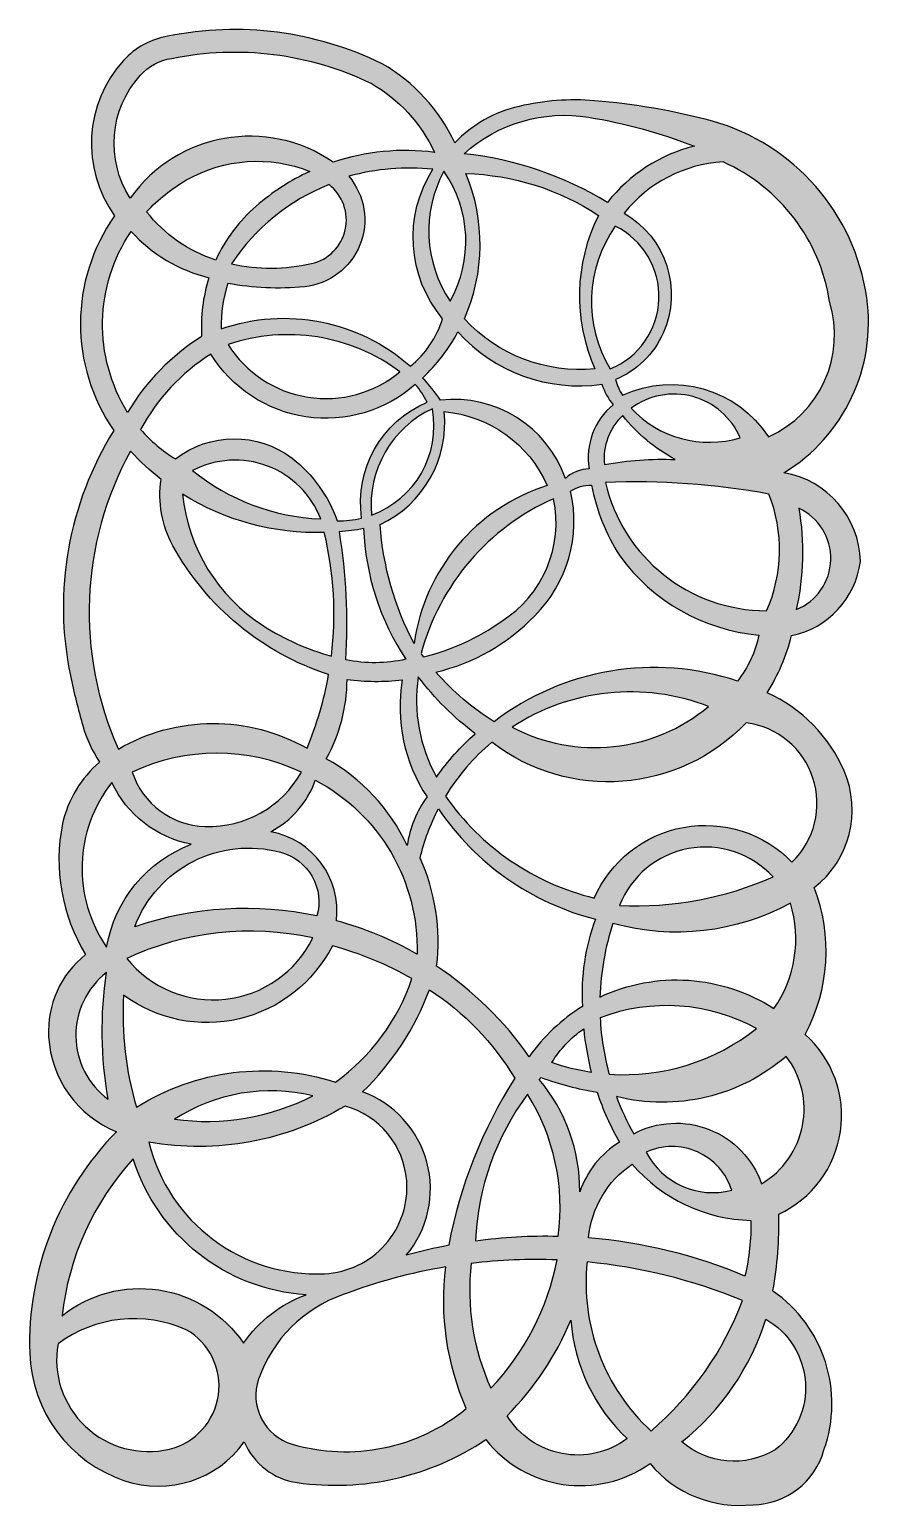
# Model space of a CAD drawing. Header units: millimetres. Extents: x 14385 to 129787, y 107826 to 186798.
# Drawn here: x 26355 to 28219, y 112313 to 115592 of the extents above; entities that cross this region are included whole.
import ezdxf

# ---------------------------------------------------------------- set-up
doc = ezdxf.new("R2010")
doc.units = ezdxf.units.MM
doc.header["$LTSCALE"] = 1000

msp = doc.modelspace()

# ---------------------------------------------------------------- hatches: boundary and pattern name
h = msp.add_hatch(color=8)
h.paths.add_polyline_path([(26662.4, 115576.8, 0.168231), (26563.7, 115522.8, 0.352661), (26543.9, 115177.6, 0.314639), (26542.2, 114700.6, 0.193022), (26445.8, 114156.2, 0.018003), (26473.2, 114045, 0.078509), (26510.7, 113964.2, 0.162306), (26428.3, 113827.3, 0.18894), (26479.4, 113536.5, 0.243805), (26397.4, 113353.7, 0.289861), (26548.1, 113143, 0.204892), (26355.3, 112651.3, 0.313863), (26566, 112367.5, 0.330108), (26832, 112453.9, 0.263001), (26949.3, 112363.4, 0.185412), (27368.2, 112458.8, 0.397694), (27733.4, 112405.5, 0.253148), (27962, 112314.3, 0.333596), (28119.5, 112435.9, 0.339079), (28006.3, 112789, 0.049014), (28019.2, 112959.8, 0.540325), (28077.8, 113358.8, 0.21817), (28098.1, 113685.2, 0.341124), (28164.4, 113944.4, 0.188209), (27993.2, 114117.9, 0.078921), (28047.8, 114245, 0.318506), (28200.5, 114409.7, 0.360133), (28030.6, 114606.8, 0.300217), (28214.6, 114995.9, 0.296744), (27871.7, 115388, 0.04586), (27610.1, 115433.2, 0.080041), (27442.6, 115420.8, 0.150299), (27299.8, 115339.6, 0.154955), (27138.3, 115515.4, 0.165094)])
h.paths.add_polyline_path([(27114.2, 115471.6, -0.154334), (27254.5, 115318.6, 0.113387), (27029.6, 115296.8, 0.410469), (26578.7, 115217, -0.339459), (26600.5, 115488.9, -0.168978), (26670.8, 115527.5, -0.164771)], flags=16)
h.paths.add_polyline_path([(26977.7, 115276.3, 0.070629), (26858.6, 115199.3, 0.106953), (26768.8, 115079.4, -0.148808), (26615, 115186.5, -0.077246), (26703.8, 115257.3, -0.228668)], flags=16)
h.paths.add_polyline_path([(27251.1, 115281.2, 0.326597), (27272.6, 114948.9, -0.14406), (27201.2, 114843.3, 0.271139), (26780.4, 114926.5, -0.082802), (26795.5, 115027.5, 0.07256), (26965.5, 115020.2, 0.604041), (27064.1, 115265.5, -0.091917)], flags=16)
h.paths.add_polyline_path([(27020.2, 115246.9, -0.634912), (26981.2, 115071.5, -0.108875), (26803.9, 115070.8, -0.154928)], flags=16)
h.paths.add_polyline_path([(27275.2, 115276.6, -0.288647), (27289, 114988, -0.276585)], flags=16)
h.paths.add_polyline_path([(27320.1, 115315.5, -0.227605), (27596.7, 115396.6, -0.054081), (27831.8, 115332.1, 0.170037), (27638.7, 115207.3, 0.111102)], flags=16)
h.paths.add_polyline_path([(27324.1, 115271.6, -0.139021), (27618.7, 115178.7, 0.223815), (27610.9, 114837.4, -0.234078), (27320.9, 114948.9, 0.205913)], flags=16)
h.paths.add_polyline_path([(26753.6, 115040.1, 0.093685), (26737.3, 114909.5, 0.1197), (26572.8, 114740.9, -0.295353), (26580.5, 115143, 0.150141)], flags=16)
h.paths.add_polyline_path([(27177.8, 114831.3, -0.4542), (26795.9, 114891.8, -0.245712)], flags=16)
h.paths.add_polyline_path([(27306.6, 114919.7, 0.249236), (27626.5, 114803.3, 0.09385), (27651.4, 114757.9, 0.266843), (27598.1, 114615.7, 0.179792), (27545.4, 114594.3, 0.349623), (27268.1, 114768, 0.037478), (27228, 114817.3, 0.079486)], flags=16)
h.paths.add_polyline_path([(26757.6, 114870.6, 0.464573), (27211.8, 114802.8, -0.074271), (27237.9, 114763.5, 0.338803), (27092.5, 114506.1, -0.064705), (27038.5, 114500.2, 0.140981), (26938.5, 114639, 0.339992), (26679.1, 114637.4, -0.07456), (26601.6, 114703.1, -0.127727)], flags=16)
h.paths.add_polyline_path([(27656.1, 115154.6, -0.646726), (27645, 114837.4, -0.297942)], flags=16)
h.paths.add_polyline_path([(27675.7, 115183.5, -0.212675), (27895.4, 115297.5, -0.254496), (28131.9, 114987.2, -0.379701), (27996.3, 114686.5, 0.372336), (27672.2, 114779.1, -0.085973), (27656.7, 114814, 0.191549), (27762.3, 114916.7, 0.385214)], flags=16)
h.paths.add_polyline_path([(27249.9, 114748.9, -0.366388), (27114.5, 114512.8, -0.317563)], flags=16)
h.paths.add_polyline_path([(27276.3, 114742.6, -0.272778), (27504.7, 114578.7, 0.287444), (27209.2, 114227.6, -0.104916), (27133.7, 114491.6, 0.317504)], flags=16)
h.paths.add_polyline_path([(27001.8, 114504.2, -0.161212), (26717, 114611.8, -0.447892)], flags=16)
h.paths.add_polyline_path([(26579.1, 114654.7, 0.041059), (26647.4, 114592.2, 0.165614), (26673.4, 114444.7, 0.190472), (27019.2, 114158.5, -0.055143), (26971.3, 113994.7, 0.267977), (26552.5, 113993, -0.235202)], flags=16)
h.paths.add_polyline_path([(26695.1, 114559, 0.14731), (27009.7, 114474.1, -0.089248), (27025.4, 114199.6, -0.075176), (26874.6, 114266.7, -0.229534)], flags=16)
h.paths.add_polyline_path([(27691.2, 114750.1, -0.484832), (27933.5, 114684.6, -0.28637)], flags=16)
h.paths.add_polyline_path([(27672.6, 114733.7, 0.103787), (27789.2, 114636.3, 0.055803), (27632.3, 114625.1, -0.240272)], flags=16)
h.paths.add_polyline_path([(27096.9, 114483.4, 0.136492), (27190.9, 114192.4, -0.105608), (27057.6, 114191.4, 0.056628), (27043.2, 114476.1, 0.023999)], flags=16)
h.paths.add_polyline_path([(27518.9, 114549.1, -0.314974), (27403.8, 114277.3, -0.095566), (27230.1, 114197.8, -0.004045), (27224.6, 114205.3, -0.225601)], flags=16)
h.paths.add_polyline_path([(27603.3, 114579.5, 0.09526), (27666.2, 114422, 0.217326), (27975.2, 114246.2, -0.114251), (27927.6, 114144, 0.249285), (27386.8, 114053.7, -0.073267), (27257.7, 114163.8, 0.143798), (27477.2, 114289.2, 0.259061), (27556.8, 114565.9, -0.150619)], flags=16)
h.paths.add_polyline_path([(27634.1, 114585.5, -0.05528), (27997.3, 114559.6, -0.202342), (27992.1, 114300.1, -0.347806)], flags=16)
h.paths.add_polyline_path([(27060.4, 114147.5, 0.059776), (27182.8, 114146.7, 0.188618), (27237.9, 113886.6, 0.12636), (27193.9, 113778.6, 0.15858), (27014.1, 113971.5, 0.125842)], flags=16)
h.paths.add_polyline_path([(27218.6, 114153.2, 0.070642), (27345.2, 114027.2, 0.057279), (27258.7, 113930.9, -0.165303)], flags=16)
h.paths.add_polyline_path([(28063.7, 114527.9, -0.657779), (28057.8, 114302.7, 0.099647)], flags=16)
h.paths.add_polyline_path([(27863.3, 114087.6, -0.303328), (27426.8, 114041.6, -0.241822)], flags=16)
h.paths.add_polyline_path([(26958.8, 113941.8, -0.279846), (26745.4, 113820.8, -0.315138), (26582.9, 113941.8, -0.222364)], flags=16)
h.paths.add_polyline_path([(27381.8, 114008.2, 0.382916), (27947, 114051.3, -0.629741), (28048.6, 113742, 0.532717), (27609.5, 113662.1, -0.182788), (27278.9, 113888.3, -0.082799)], flags=16)
h.paths.add_polyline_path([(26989.8, 113923.8, -0.286011), (27215.7, 113537.6, 0.063293), (27036.7, 113611.7, 0.39676), (26890.6, 113809.3, 0.189915)], flags=16)
h.paths.add_polyline_path([(26537.6, 113918.9, 0.239256), (26714, 113781.4, 0.265025), (26526.2, 113552.7, -0.327789)], flags=16)
h.paths.add_polyline_path([(27263.3, 113860.4, 0.183884), (27612.1, 113615, 0.105363), (27583.3, 113421.1, 0.102925), (27464.9, 113309.5, 0.094448), (27259.3, 113510.6, 0.136317), (27222.6, 113750.8, -0.061054)], flags=16)
h.paths.add_polyline_path([(26912.4, 113763.6, -0.423733), (26993.2, 113622.2, 0.1343), (26588.6, 113598.3, -0.386172)], flags=16)
h.paths.add_polyline_path([(28006.6, 113709.1, -0.116776), (27665.6, 113645.4, -0.554746)], flags=16)
h.paths.add_polyline_path([(26984, 113573.6, -0.549821), (26571, 113527.9, -0.163166)], flags=16)
h.paths.add_polyline_path([(27027.7, 113556.2, -0.06129), (27204.3, 113483, -0.156222), (27034.7, 113253.2, 0.220879), (26592.5, 113197.4, -0.085997), (26563.8, 113446.4, 0.463297)], flags=16)
h.paths.add_polyline_path([(27651, 113605.7, 0.195345), (28045.2, 113650.6, -0.23028), (28008.5, 113416.5, 0.258665), (27622.1, 113442.1, -0.071871)], flags=16)
h.paths.add_polyline_path([(27243.3, 113458.3, -0.112966), (27432.8, 113261.9, 0.094893), (27286, 112890.6, 0.021187), (27191.9, 112868.3, 0.519115), (27094.7, 113231.6, 0.111725)], flags=16)
h.paths.add_polyline_path([(26526.1, 113496.6, 0.081462), (26529.8, 113214.9, -0.497981)], flags=16)
h.paths.add_polyline_path([(27969.8, 113372.1, -0.185266), (27642.6, 113270.5, -0.054914), (27622.5, 113396.1, -0.218933)], flags=16)
h.paths.add_polyline_path([(27586, 113371.4, 0.038801), (27602.8, 113274.8, -0.047309), (27515.1, 113296.6, -0.106037)], flags=16)
h.paths.add_polyline_path([(26984, 113222.7, -0.155319), (26677.3, 113170.8, -0.204999)], flags=16)
h.paths.add_polyline_path([(27491.3, 113263.5, 0.051519), (27615.6, 113231.1, 0.04831), (27665.1, 113119.6, 0.170373), (27577.2, 113009.4, 0.179249), (27487.2, 113258.7, -0.002669)], flags=16)
h.paths.add_polyline_path([(27055.9, 113199.9, -0.316884), (27192.7, 113033.8, -0.422441), (27010.3, 112827.5, -0.359334), (26620.2, 113119.6, 0.17956)], flags=16)
h.paths.add_polyline_path([(27461.1, 113226.1, -0.175679), (27529.1, 112911, 0.040392), (27345.3, 112900.5, -0.149386)], flags=16)
h.paths.add_polyline_path([(27658.7, 113220.8, 0.243214), (28035.8, 113310.3, -0.448812), (27981.2, 113027.4, 0.457862), (27697, 113138.5, -0.039134)], flags=16)
h.paths.add_polyline_path([(26585.3, 113082.8, 0.310406), (26969.4, 112780.7, 0.15747), (26830.3, 112673, 0.436604), (26427.2, 112733.8, -0.158301)], flags=16)
h.paths.add_polyline_path([(27914.7, 113012.7, -0.347045), (27724.5, 113097.4, -0.450711)], flags=16)
h.paths.add_polyline_path([(27693.8, 113070.9, 0.21357), (27957.5, 112945.9, -0.059353), (27944.2, 112822.2, 0.078844), (27596.8, 112907.3, -0.226173)], flags=16)
h.paths.add_polyline_path([(27336.1, 112850.5, -0.039525), (27526.8, 112858, -0.143698), (27379.6, 112573.2, -0.135988)], flags=16)
h.paths.add_polyline_path([(27279.6, 112842.5, 0.134209), (27325.1, 112527.7, -0.247481), (26938.3, 112448.9, -0.428952), (26863.9, 112593.2, -0.229211), (27051.4, 112780.9, -0.048997)], flags=16)
h.paths.add_polyline_path([(27593.6, 112853.5, -0.073916), (27938.7, 112768, -0.126347), (27735.5, 112478, -0.236449)], flags=16)
h.paths.add_polyline_path([(26703.2, 112703.1, -0.677728), (26666, 112437.8, -0.538441), (26418.2, 112672, -0.268576)], flags=16)
h.paths.add_polyline_path([(27557.4, 112724, 0.186092), (27682.3, 112461, -0.438275), (27415.7, 112511.6, 0.094825)], flags=16)
h.paths.add_polyline_path([(27990.4, 112726.3, -0.534866), (28011, 112436, -0.320935), (27803.8, 112453.6, 0.148721)], flags=16)

# ---------------------------------------------------------------- linework, layer by layer
at = {"color": 136}
for points in [[(28006.4, 112789.6, 0.048822), (28019.2, 112959.8, 0.540325), (28077.8, 113358.8, 0.21817), (28098.1, 113685.2, 0.341124), (28164.4, 113944.4, 0.188209), (27993.2, 114117.9, 0.078921), (28047.8, 114245, 0.318506), (28200.5, 114409.7, 0.360133), (28030.6, 114606.8, 0.300217), (28214.6, 114995.9, 0.296744), (27871.7, 115388, 0.04586), (27610.1, 115433.2, 0.080041), (27442.6, 115420.8, 0.150299), (27299.8, 115339.6, 0.154955), (27138.3, 115515.4, 0.165094), (26662.4, 115576.8, 0.168231), (26563.7, 115522.8, 0.352661), (26543.9, 115177.6, 0.314639), (26542.2, 114700.6, 0.193022), (26445.8, 114156.2, 0.018003), (26473.2, 114045, 0.078509), (26510.7, 113964.2, 0.162306), (26428.3, 113827.3, 0.18894), (26479.4, 113536.5, 0.243805), (26397.4, 113353.7, 0.289861), (26548.1, 113143, 0.204892), (26355.3, 112651.3, 0.313863), (26566, 112367.5, 0.330108), (26832, 112453.9, 0.263001), (26949.3, 112363.4, 0.185412), (27368.2, 112458.8, 0.397694), (27733.4, 112405.5, 0.253148), (27962, 112314.3, 0.333596), (28119.5, 112435.9, 0.33909), (28006.3, 112789)], [(27113.5, 115472, -0.154955), (27254.5, 115318.6, 0.113387), (27029.6, 115296.8, 0.410469), (26578.7, 115217, -0.3399), (26600.7, 115489.2, -0.168231), (26670.8, 115527.5, -0.16483), (27114.4, 115471.6)], [(27803.8, 112453.6, 0.148721), (27990.4, 112726.3, -0.534866), (28011, 112436, -0.322802), (27802.9, 112454.4)]]:
    msp.add_lwpolyline(points, format="xyb", dxfattribs=at)
for points in [[(27596.7, 115396.6, -0.054081), (27831.8, 115332.1, 0.170037), (27638.7, 115207.3, 0.111102), (27320.1, 115315.5, -0.227605)], [(26703.8, 115257.3, -0.228668), (26977.7, 115276.3, 0.070629), (26858.6, 115199.3, 0.106953), (26768.8, 115079.4, -0.148808), (26615, 115186.5, -0.077246)], [(27762.3, 114916.7, -0.191549), (27656.7, 114814, 0.085973), (27672.2, 114779.1, -0.372336), (27996.3, 114686.5, 0.379701), (28131.9, 114987.2, 0.254496), (27895.4, 115297.5, 0.212675), (27675.7, 115183.5, -0.385214)], [(27251.1, 115281.2, 0.091917), (27064.1, 115265.5, -0.604041), (26965.5, 115020.2, -0.07256), (26795.5, 115027.5, 0.082802), (26780.4, 114926.5, -0.271139), (27201.2, 114843.3, 0.14406), (27272.6, 114948.9, -0.326597)], [(27275.2, 115276.6, 0.276585), (27289, 114988, 0.288647)], [(27320.9, 114948.9, 0.205913), (27324.1, 115271.6, -0.139021), (27618.7, 115178.7, 0.223815), (27610.9, 114837.4, -0.234078)], [(26981.2, 115071.5, 0.634912), (27020.2, 115246.9, 0.154928), (26803.9, 115070.8, 0.108875)], [(26753.6, 115040.1, 0.093685), (26737.3, 114909.5, 0.1197), (26572.8, 114740.9, -0.295353), (26580.5, 115143, 0.150141)], [(27656.1, 115154.6, 0.297942), (27645, 114837.4, 0.646726)], [(26795.9, 114891.8, 0.4542), (27177.8, 114831.3, 0.245712)], [(27306.6, 114919.7, 0.249236), (27626.5, 114803.3, 0.09385), (27651.4, 114757.9, 0.266843), (27598.1, 114615.7, 0.179792), (27545.4, 114594.3, 0.349623), (27268.1, 114768, 0.037478), (27228, 114817.3, 0.079486)], [(26679.1, 114637.4, -0.339992), (26938.5, 114639, -0.140981), (27038.5, 114500.2, 0.064705), (27092.5, 114506.1, -0.338803), (27237.9, 114763.5, 0.074271), (27211.8, 114802.8, -0.464573), (26757.6, 114870.6, 0.127727), (26601.6, 114703.1, 0.07456)], [(27933.5, 114684.6, 0.484832), (27691.2, 114750.1, 0.28637)], [(27114.5, 114512.8, 0.366388), (27249.9, 114748.9, 0.317563)], [(27133.7, 114491.6, 0.317504), (27276.3, 114742.6, -0.272778), (27504.7, 114578.7, 0.287444), (27209.2, 114227.6, -0.104916)], [(27672.6, 114733.7, 0.240272), (27632.3, 114625.1, -0.055803), (27789.2, 114636.3, -0.103787)], [(26552.5, 113993, -0.267977), (26971.3, 113994.7, 0.055143), (27019.2, 114158.5, -0.190472), (26673.4, 114444.7, -0.165614), (26647.4, 114592.2, -0.041059), (26579.1, 114654.7, 0.235202)], [(27001.8, 114504.2, 0.447892), (26717, 114611.8, 0.161212)], [(27257.7, 114163.8, 0.143798), (27477.2, 114289.2, 0.259061), (27556.8, 114565.9, -0.150619), (27603.3, 114579.5, 0.09526), (27666.2, 114422, 0.217326), (27975.2, 114246.2, -0.114251), (27927.6, 114144, 0.249285), (27386.8, 114053.7, -0.073267)], [(27992.1, 114300.1, 0.202342), (27997.3, 114559.6, 0.05528), (27634.1, 114585.5, 0.347806)], [(27025.4, 114199.6, 0.089248), (27009.7, 114474.1, -0.14731), (26695.1, 114559, 0.229534), (26874.6, 114266.7, 0.075176)], [(27518.9, 114549.1, 0.225601), (27224.6, 114205.3, 0.004045), (27230.1, 114197.8, 0.095566), (27403.8, 114277.3, 0.314974)], [(28057.8, 114302.7, 0.657779), (28063.7, 114527.9, -0.099647)], [(27190.9, 114192.4, -0.105608), (27057.6, 114191.4, 0.056628), (27043.2, 114476.1, 0.023999), (27096.9, 114483.4, 0.136492)], [(27182.8, 114146.7, 0.188618), (27237.9, 113886.6, 0.12636), (27193.9, 113778.6, 0.15858), (27014.1, 113971.5, 0.125842), (27060.4, 114147.5, 0.059776)], [(27218.6, 114153.2, 0.165303), (27258.7, 113930.9, -0.057279), (27345.2, 114027.2, -0.070642)], [(27426.8, 114041.6, 0.303328), (27863.3, 114087.6, 0.241822)], [(27381.8, 114008.2, 0.082799), (27278.9, 113888.3, 0.182788), (27609.5, 113662.1, -0.532717), (28048.6, 113742, 0.629741), (27947, 114051.3, -0.382916)], [(26745.4, 113820.8, 0.279846), (26958.8, 113941.8, 0.222364), (26582.9, 113941.8, 0.315138)], [(26537.6, 113918.9, 0.327789), (26526.2, 113552.7, -0.265025), (26714, 113781.4, -0.239256)], [(26989.8, 113923.8, -0.286011), (27215.7, 113537.6, 0.063293), (27036.7, 113611.7, 0.39676), (26890.6, 113809.3, 0.189915)], [(27612.1, 113615, 0.105363), (27583.3, 113421.1, 0.102925), (27464.9, 113309.5, 0.094448), (27259.3, 113510.6, 0.136317), (27222.6, 113750.8, -0.061054), (27263.3, 113860.4, 0.183884)], [(26912.4, 113763.6, -0.423733), (26993.2, 113622.2, 0.1343), (26588.6, 113598.3, -0.386172)], [(28006.6, 113709.1, 0.554746), (27665.6, 113645.4, 0.116776)], [(27651, 113605.7, 0.071871), (27622.1, 113442.1, -0.258665), (28008.5, 113416.5, 0.23028), (28045.2, 113650.6, -0.195345)], [(26984, 113573.6, 0.163166), (26571, 113527.9, 0.549821)], [(26563.8, 113446.4, 0.085997), (26592.5, 113197.4, -0.220879), (27034.7, 113253.2, 0.156222), (27204.3, 113483, 0.06129), (27027.7, 113556.2, -0.463297)], [(26526.1, 113496.6, 0.497981), (26529.8, 113214.9, -0.081462)], [(27243.3, 113458.3, -0.112966), (27432.8, 113261.9, 0.094893), (27286, 112890.6, 0.021187), (27191.9, 112868.3, 0.519115), (27094.7, 113231.6), (27094.7, 113231.6, 0.111725)], [(27622.5, 113396.1, 0.054914), (27642.6, 113270.5, 0.185266), (27969.8, 113372.1, 0.218933)], [(27586, 113371.4, 0.038801), (27602.8, 113274.8, -0.047309), (27515.1, 113296.6, -0.106037)], [(27658.7, 113220.8, 0.039134), (27697, 113138.5, -0.457862), (27981.2, 113027.4, 0.448812), (28035.8, 113310.3, -0.243214)], [(27491.3, 113263.5, 0.051519), (27615.6, 113231.1, 0.04831), (27665.1, 113119.6, 0.170373), (27577.2, 113009.4, 0.179249), (27487.2, 113258.7, -0.002669)], [(26984, 113222.7, 0.204999), (26677.3, 113170.8, 0.155319)], [(27461.1, 113226.1, 0.149386), (27345.3, 112900.5, -0.040392), (27529.1, 112911, 0.175679)], [(26620.2, 113119.6, 0.359334), (27010.3, 112827.5, 0.422441), (27192.7, 113033.8, 0.316884), (27055.9, 113199.9, -0.17956)], [(27914.7, 113012.7, 0.450711), (27724.5, 113097.4, 0.347045)], [(26585.3, 113082.8, 0.158301), (26427.2, 112733.8, -0.436604), (26830.3, 112673, -0.15747), (26969.4, 112780.7, -0.310406)], [(27957.5, 112945.9, -0.059353), (27944.2, 112822.2, 0.078844), (27596.8, 112907.3, -0.226173), (27693.8, 113070.9, 0.21357)], [(27279.6, 112842.5, 0.048997), (27051.4, 112780.9, 0.229211), (26863.9, 112593.2, 0.428952), (26938.3, 112448.9, 0.247481), (27325.1, 112527.7, -0.134209)], [(27526.8, 112858, 0.039525), (27336.1, 112850.5, 0.135988), (27379.6, 112573.2, 0.143698)], [(27938.7, 112768, 0.073916), (27593.6, 112853.5, 0.236449), (27735.5, 112478, 0.126347)], [(26666, 112437.8, 0.677728), (26703.2, 112703.1, 0.268576), (26418.2, 112672, 0.538441)], [(27682.3, 112461, -0.438275), (27415.7, 112511.6, 0.094825), (27557.4, 112724, 0.186092)]]:
    msp.add_lwpolyline(points, format="xyb", close=True, dxfattribs=at)

doc.saveas('drawing.dxf')
